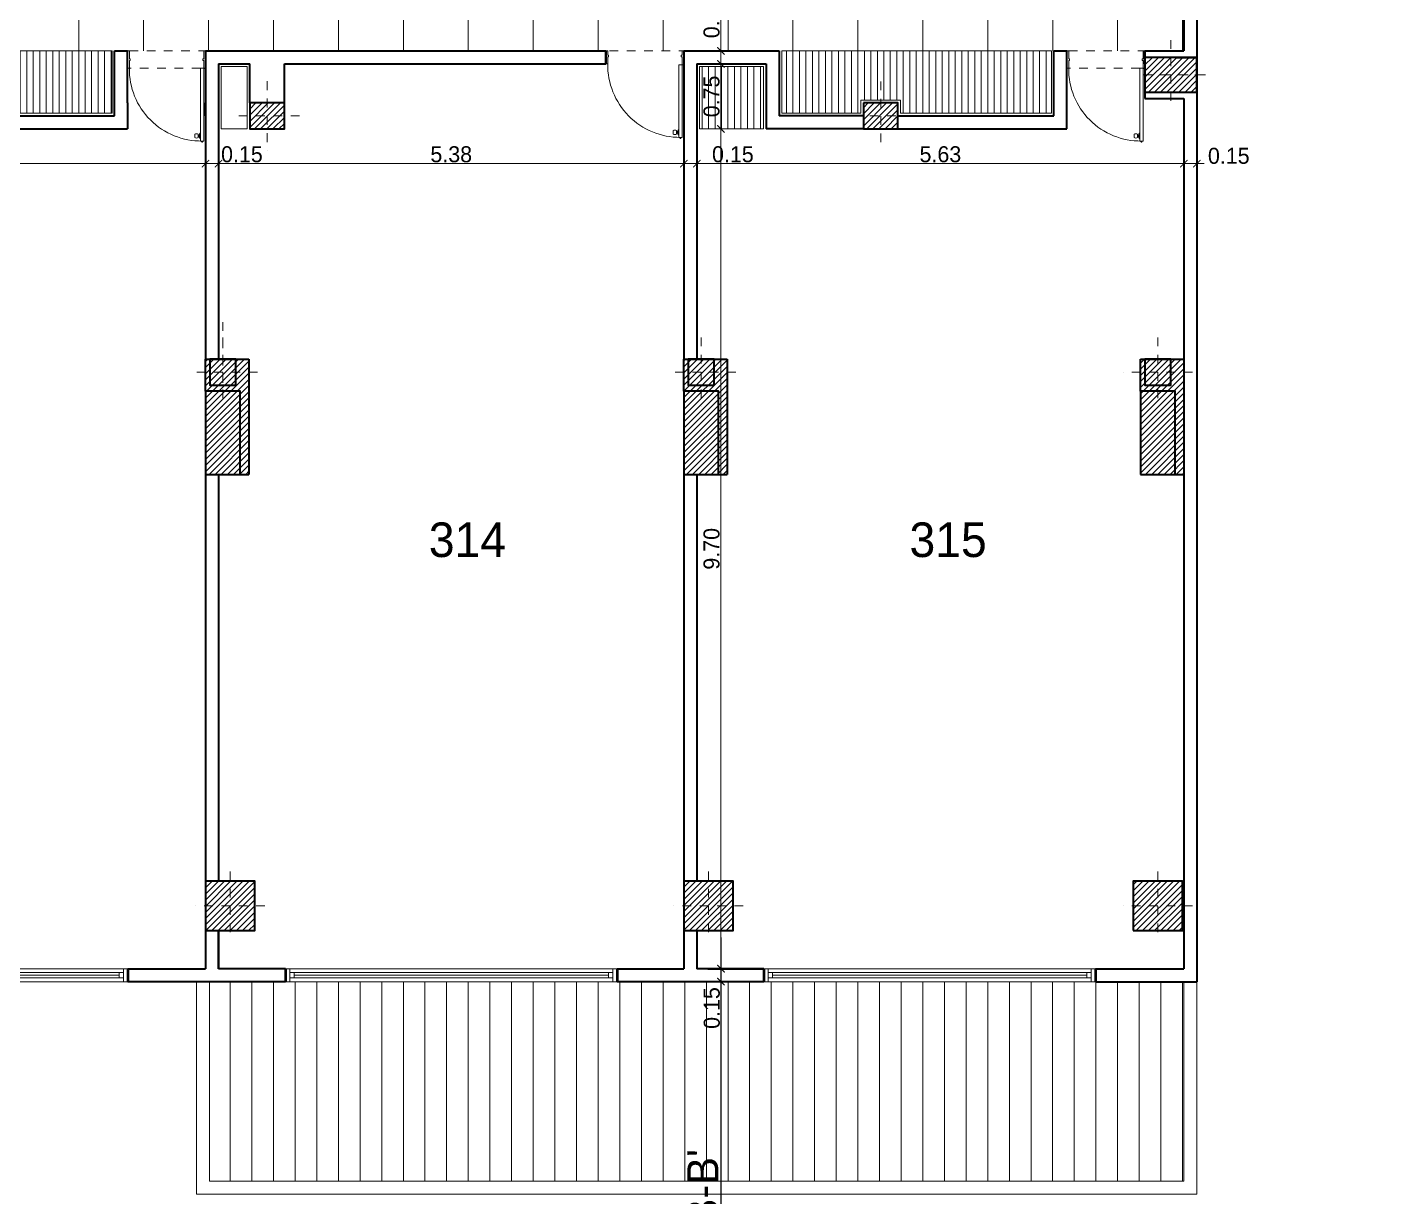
# Model space of a CAD drawing. Header units: millimetres. Extents: x 174 to 282, y -3 to 63.
# Drawn here: x 208.98 to 224.67, y 7.74 to 21.24 of the extents above; entities that cross this region are included whole.
import ezdxf
from ezdxf.enums import TextEntityAlignment as Align

# ---------------------------------------------------------------- set-up
doc = ezdxf.new("R2010")
doc.units = ezdxf.units.MM
doc.header["$LTSCALE"] = 0.005
doc.header["$MEASUREMENT"] = 0
doc.linetypes.add('ACAD_ISO02W100', pattern=[15, 12, -3])
doc.linetypes.add('ACAD_ISO10W100', pattern=[18, 12, -3, 0, -3])
for name, color, linetype, lineweight in [('Aux', 1, 'Continuous', 9), ('columna', 6, 'Continuous', 40), ('cotas', 1, 'Continuous', 15), ('Cubierta2', 2, 'Continuous', 20), ('ejes', 1, 'ACAD_ISO10W100', 9), ('Hatch', 11, 'Continuous', 9), ('muebles', 2, 'Continuous', 20), ('mur', 5, 'Continuous', 50), ('muro', 5, 'Continuous', 40), ('proy', 1, 'ACAD_ISO02W100', 9), ('pu-ven', 2, 'Continuous', 20)]:
    doc.layers.add(name, color=color, linetype=linetype, lineweight=lineweight)
doc.layers.add('text', color=1, linetype='Continuous')
doc.layers.add('WB_SIMBOLOS', color=7, linetype='Continuous')
doc.styles.get("Standard").update_dxf_attribs({"font": 'ERASMD.TTF', "height": 0.185})
doc.dimstyles.get("Standard").update_dxf_attribs({"dimtxt": 0.15, "dimasz": 0.085, "dimexe": 0.07, "dimexo": 0.4, "dimgap": 0.015, "dimtad": 1, "dimzin": 1, "dimdsep": 46, "dimtxsty": 'Standard', "dimblk": 'ARCHTICK', "dimcen": 0, "dimclrd": 256, "dimclre": 256, "dimclrt": 2, "dimadec": 0, "dimazin": 0, "dimtfac": 1, "dimtix": 1, "dimtmove": 0, "dimatfit": 0, "dimfxl": 1, "dimlwd": -1, "dimlwe": -1, "dimarcsym": 0})
pattern_1 = [(45, (676.075447, -492.116687), (-0.035355339, 0.035355339), [])]

# ---------------------------------------------------------------- blocks, each defined once
blk = doc.blocks.new('_ArchTick')
at = {"color": 0, "linetype": 'ByBlock', "const_width": 0.15}
blk.add_lwpolyline([(-0.5, -0.5), (0.5, 0.5)], dxfattribs=at)
blk = doc.blocks.new('*D77')
at = {"layer": 'cotas', "transparency": 16777216}
for p, q in [((205.541, 19.515), (205.541, 19.739)), ((205.541, 19.669), (211.041, 19.669)), ((211.041, 19.515), (211.041, 19.739))]:
    blk.add_line(p, q, dxfattribs=at)
at = {"layer": 'Defpoints', "color": 0, "transparency": 16777216}
for p in [(211.041, 19.669), (205.541, 19.115), (211.041, 19.115)]:
    blk.add_point(p, dxfattribs=at)
at = {"layer": 'cotas', "transparency": 16777216, "xscale": 0.085, "yscale": 0.085, "zscale": 0.085, "rotation": 180}
blk.add_blockref('_ArchTick', (205.541, 19.669), dxfattribs=at)
at = {"layer": 'cotas', "transparency": 16777216, "xscale": 0.085, "yscale": 0.085, "zscale": 0.085}
blk.add_blockref('_ArchTick', (211.041, 19.669), dxfattribs=at)
at = {"layer": 'cotas', "color": 2, "transparency": 16777216, "insert": (208.291, 19.776), "char_height": 0.185, "attachment_point": 5}
blk.add_mtext('5.50', dxfattribs=at)
blk = doc.blocks.new('*D78')
at = {"layer": 'cotas', "transparency": 16777216}
for p, q in [((211.041, 19.669), (210.956, 19.669)), ((211.041, 19.515), (211.041, 19.739)), ((211.041, 19.669), (211.191, 19.669)), ((211.191, 19.515), (211.191, 19.739)), ((211.191, 19.669), (211.276, 19.669))]:
    blk.add_line(p, q, dxfattribs=at)
at = {"layer": 'Defpoints', "color": 0, "transparency": 16777216}
for p in [(211.191, 19.669), (211.041, 19.115), (211.191, 19.115)]:
    blk.add_point(p, dxfattribs=at)
at = {"layer": 'cotas', "transparency": 16777216, "xscale": 0.085, "yscale": 0.085, "zscale": 0.085}
blk.add_blockref('_ArchTick', (211.041, 19.669), dxfattribs=at)
at = {"layer": 'cotas', "transparency": 16777216, "xscale": 0.085, "yscale": 0.085, "zscale": 0.085, "rotation": 180}
blk.add_blockref('_ArchTick', (211.191, 19.669), dxfattribs=at)
at = {"layer": 'cotas', "color": 2, "transparency": 16777216, "insert": (211.461, 19.776), "char_height": 0.185, "attachment_point": 5}
blk.add_mtext('0.15', dxfattribs=at)
blk = doc.blocks.new('*D79')
at = {"layer": 'cotas', "transparency": 16777216}
for p, q in [((211.191, 19.515), (211.191, 19.739)), ((211.191, 19.669), (216.566, 19.669)), ((216.566, 19.515), (216.566, 19.739))]:
    blk.add_line(p, q, dxfattribs=at)
at = {"layer": 'Defpoints', "color": 0, "transparency": 16777216}
for p in [(216.566, 19.669), (211.191, 19.115), (216.566, 19.115)]:
    blk.add_point(p, dxfattribs=at)
at = {"layer": 'cotas', "transparency": 16777216, "xscale": 0.085, "yscale": 0.085, "zscale": 0.085, "rotation": 180}
blk.add_blockref('_ArchTick', (211.191, 19.669), dxfattribs=at)
at = {"layer": 'cotas', "transparency": 16777216, "xscale": 0.085, "yscale": 0.085, "zscale": 0.085}
blk.add_blockref('_ArchTick', (216.566, 19.669), dxfattribs=at)
at = {"layer": 'cotas', "color": 2, "transparency": 16777216, "insert": (213.879, 19.776), "char_height": 0.185, "attachment_point": 5}
blk.add_mtext('5.38', dxfattribs=at)
blk = doc.blocks.new('*D80')
at = {"layer": 'cotas', "transparency": 16777216}
for p, q in [((216.566, 19.669), (216.481, 19.669)), ((216.566, 19.515), (216.566, 19.739)), ((216.566, 19.669), (216.716, 19.669)), ((216.716, 19.515), (216.716, 19.739)), ((216.716, 19.669), (216.801, 19.669))]:
    blk.add_line(p, q, dxfattribs=at)
at = {"layer": 'Defpoints', "color": 0, "transparency": 16777216}
for p in [(216.716, 19.669), (216.566, 19.115), (216.716, 19.115)]:
    blk.add_point(p, dxfattribs=at)
at = {"layer": 'cotas', "transparency": 16777216, "xscale": 0.085, "yscale": 0.085, "zscale": 0.085}
blk.add_blockref('_ArchTick', (216.566, 19.669), dxfattribs=at)
at = {"layer": 'cotas', "transparency": 16777216, "xscale": 0.085, "yscale": 0.085, "zscale": 0.085, "rotation": 180}
blk.add_blockref('_ArchTick', (216.716, 19.669), dxfattribs=at)
at = {"layer": 'cotas', "color": 2, "transparency": 16777216, "insert": (217.132, 19.776), "char_height": 0.185, "attachment_point": 5}
blk.add_mtext('0.15', dxfattribs=at)
blk = doc.blocks.new('*D81')
at = {"layer": 'cotas', "transparency": 16777216}
for p, q in [((216.716, 19.515), (216.716, 19.739)), ((216.716, 19.669), (222.341, 19.669)), ((222.341, 19.515), (222.341, 19.739))]:
    blk.add_line(p, q, dxfattribs=at)
at = {"layer": 'Defpoints', "color": 0, "transparency": 16777216}
for p in [(222.341, 19.669), (216.716, 19.115), (222.341, 19.115)]:
    blk.add_point(p, dxfattribs=at)
at = {"layer": 'cotas', "transparency": 16777216, "xscale": 0.085, "yscale": 0.085, "zscale": 0.085, "rotation": 180}
blk.add_blockref('_ArchTick', (216.716, 19.669), dxfattribs=at)
at = {"layer": 'cotas', "transparency": 16777216, "xscale": 0.085, "yscale": 0.085, "zscale": 0.085}
blk.add_blockref('_ArchTick', (222.341, 19.669), dxfattribs=at)
at = {"layer": 'cotas', "color": 2, "transparency": 16777216, "insert": (219.529, 19.776), "char_height": 0.185, "attachment_point": 5}
blk.add_mtext('5.63', dxfattribs=at)
blk = doc.blocks.new('*D82')
at = {"layer": 'cotas', "transparency": 16777216}
for p, q in [((222.341, 19.669), (222.256, 19.669)), ((222.341, 19.515), (222.341, 19.739)), ((222.341, 19.669), (222.491, 19.669)), ((222.491, 19.515), (222.491, 19.739)), ((222.491, 19.669), (222.576, 19.669))]:
    blk.add_line(p, q, dxfattribs=at)
at = {"layer": 'Defpoints', "color": 0, "transparency": 16777216}
for p in [(222.491, 19.669), (222.341, 19.115), (222.491, 19.115)]:
    blk.add_point(p, dxfattribs=at)
at = {"layer": 'cotas', "transparency": 16777216, "xscale": 0.085, "yscale": 0.085, "zscale": 0.085}
blk.add_blockref('_ArchTick', (222.341, 19.669), dxfattribs=at)
at = {"layer": 'cotas', "transparency": 16777216, "xscale": 0.085, "yscale": 0.085, "zscale": 0.085, "rotation": 180}
blk.add_blockref('_ArchTick', (222.491, 19.669), dxfattribs=at)
at = {"layer": 'cotas', "color": 2, "transparency": 16777216, "insert": (222.86, 19.758), "char_height": 0.185, "attachment_point": 5}
blk.add_mtext('0.15', dxfattribs=at)
blk = doc.blocks.new('*D109')
at = {"layer": 'cotas', "transparency": 16777216}
for p, q in [((216.831, 24.47), (216.924, 24.47)), ((216.994, 24.47), (216.994, 20.97)), ((217.02, 20.97), (216.924, 20.97))]:
    blk.add_line(p, q, dxfattribs=at)
at = {"layer": 'Defpoints', "color": 0, "transparency": 16777216}
for p in [(217.231, 24.47), (216.994, 20.97), (217.42, 20.97)]:
    blk.add_point(p, dxfattribs=at)
at = {"layer": 'cotas', "transparency": 16777216, "xscale": 0.085, "yscale": 0.085, "zscale": 0.085}
for p, rotation in [((216.994, 24.47), 90), ((216.994, 20.97), 270)]:
    blk.add_blockref('_ArchTick', p, dxfattribs=dict(at, rotation=rotation))
at = {"layer": 'cotas', "color": 2, "transparency": 16777216, "insert": (216.886, 22.72), "char_height": 0.185, "attachment_point": 5, "rotation": 90}
blk.add_mtext('3.50', dxfattribs=at)
blk = doc.blocks.new('*D110')
at = {"layer": 'cotas', "transparency": 16777216}
for p, q in [((216.994, 20.97), (216.994, 21.055)), ((217.02, 20.97), (216.924, 20.97)), ((216.994, 20.97), (216.994, 20.82)), ((217.02, 20.82), (216.924, 20.82)), ((216.994, 20.82), (216.994, 20.735))]:
    blk.add_line(p, q, dxfattribs=at)
at = {"layer": 'Defpoints', "color": 0, "transparency": 16777216}
for p in [(217.42, 20.97), (216.994, 20.82), (217.42, 20.82)]:
    blk.add_point(p, dxfattribs=at)
at = {"layer": 'cotas', "transparency": 16777216, "xscale": 0.085, "yscale": 0.085, "zscale": 0.085}
for p, rotation in [((216.994, 20.97), 270), ((216.994, 20.82), 90)]:
    blk.add_blockref('_ArchTick', p, dxfattribs=dict(at, rotation=rotation))
at = {"layer": 'cotas', "color": 2, "transparency": 16777216, "insert": (216.886, 21.358), "char_height": 0.185, "attachment_point": 5, "rotation": 90}
blk.add_mtext('0.15', dxfattribs=at)
blk = doc.blocks.new('*D111')
at = {"layer": 'cotas', "transparency": 16777216}
for p, q in [((217.02, 20.82), (216.924, 20.82)), ((216.994, 20.82), (216.994, 20.07)), ((217.116, 20.07), (216.924, 20.07))]:
    blk.add_line(p, q, dxfattribs=at)
at = {"layer": 'Defpoints', "color": 0, "transparency": 16777216}
for p in [(217.42, 20.82), (216.994, 20.07), (217.516, 20.07)]:
    blk.add_point(p, dxfattribs=at)
at = {"layer": 'cotas', "transparency": 16777216, "xscale": 0.085, "yscale": 0.085, "zscale": 0.085}
for p, rotation in [((216.994, 20.82), 90), ((216.994, 20.07), 270)]:
    blk.add_blockref('_ArchTick', p, dxfattribs=dict(at, rotation=rotation))
at = {"layer": 'cotas', "color": 2, "transparency": 16777216, "insert": (216.886, 20.445), "char_height": 0.185, "attachment_point": 5, "rotation": 90}
blk.add_mtext('0.75', dxfattribs=at)
blk = doc.blocks.new('*D112')
at = {"layer": 'cotas', "transparency": 16777216}
for p, q in [((217.116, 20.07), (216.924, 20.07)), ((216.994, 20.07), (216.994, 10.37)), ((216.99, 10.37), (216.924, 10.37))]:
    blk.add_line(p, q, dxfattribs=at)
at = {"layer": 'Defpoints', "color": 0, "transparency": 16777216}
for p in [(217.516, 20.07), (216.994, 10.37), (217.39, 10.37)]:
    blk.add_point(p, dxfattribs=at)
at = {"layer": 'cotas', "transparency": 16777216, "xscale": 0.085, "yscale": 0.085, "zscale": 0.085}
for p, rotation in [((216.994, 20.07), 90), ((216.994, 10.37), 270)]:
    blk.add_blockref('_ArchTick', p, dxfattribs=dict(at, rotation=rotation))
at = {"layer": 'cotas', "color": 2, "transparency": 16777216, "insert": (216.886, 15.22), "char_height": 0.185, "attachment_point": 5, "rotation": 90}
blk.add_mtext('9.70', dxfattribs=at)
blk = doc.blocks.new('*D113')
at = {"layer": 'cotas', "transparency": 16777216}
for p, q in [((216.99, 10.37), (216.924, 10.37)), ((216.994, 10.37), (216.994, 10.455)), ((216.994, 10.37), (216.994, 10.22)), ((216.99, 10.22), (216.924, 10.22)), ((216.994, 10.22), (216.994, 10.135))]:
    blk.add_line(p, q, dxfattribs=at)
at = {"layer": 'Defpoints', "color": 0, "transparency": 16777216}
for p in [(217.39, 10.37), (216.994, 10.22), (217.39, 10.22)]:
    blk.add_point(p, dxfattribs=at)
at = {"layer": 'cotas', "transparency": 16777216, "xscale": 0.085, "yscale": 0.085, "zscale": 0.085}
for p, rotation in [((216.994, 10.37), 270), ((216.994, 10.22), 90)]:
    blk.add_blockref('_ArchTick', p, dxfattribs=dict(at, rotation=rotation))
at = {"layer": 'cotas', "color": 2, "transparency": 16777216, "insert": (216.889, 9.916), "char_height": 0.185, "attachment_point": 5, "rotation": 90}
blk.add_mtext('0.15', dxfattribs=at)

msp = doc.modelspace()

# ---------------------------------------------------------------- hatches: boundary and pattern name
at = {"layer": 'Hatch'}
h = msp.add_hatch(dxfattribs=at)
h.set_pattern_fill('NET', color=256, scale=6, style=0)
h.set_pattern_definition([(0, (676.07545, -492.1167), (0, 0.75), []), (90, (676.07545, -492.1167), (-0.75, 5e-17), [])])
h.paths.add_polyline_path([(236.586, 41.22), (236.536, 41.22), (236.536, 41.62), (236.706, 41.62), (236.706, 43.07), (236.661, 43.07), (232.861, 43.07), (232.861, 41.53), (232.884, 41.53), (232.884, 41.21), (232.239, 41.21), (232.239, 41.245), (231.359, 41.245), (231.349, 41.245), (228.879, 41.245), (227.979, 41.245), (226.079, 41.245), (225.179, 41.245), (224.004, 41.245), (224.004, 41.21), (223.379, 41.21), (223.379, 41.53), (223.541, 41.53), (223.541, 43.07), (223.391, 43.07), (219.091, 43.07), (219.091, 41.53), (219.104, 41.53), (219.104, 41.21), (218.479, 41.21), (213.018, 41.21), (212.118, 41.21), (211.378, 41.21), (211.378, 41.53), (211.676, 41.53), (211.676, 43.07), (211.601, 43.07), (207.301, 43.07), (207.151, 43.07), (207.151, 42.82), (207.151, 42.17), (207.151, 41.545), (207.376, 41.545), (207.376, 41.195), (207.351, 41.195), (207.351, 39.35), (207.351, 39.35), (207.351, 38.47), (207.376, 38.47), (207.376, 38.12), (207.351, 38.12), (207.351, 35.775), (207.351, 35.775), (207.351, 34.895), (207.376, 34.895), (207.376, 34.525), (207.351, 34.525), (207.351, 33.645), (207.351, 33.645), (207.351, 29.195), (207.376, 29.195), (207.376, 28.845), (206.926, 28.845), (206.926, 28.845), (200.226, 28.845), (200.226, 28.818), (199.676, 28.818), (199.676, 28.86), (195.806, 28.86), (195.806, 28.82), (195.481, 28.82), (195.481, 28.8), (195.441, 28.8), (195.441, 28.79), (195.431, 28.79), (195.431, 27.95), (195.441, 27.95), (195.441, 27.94), (195.481, 27.94), (195.481, 27.92), (195.481, 26.89), (199.176, 26.89), (199.196, 26.89), (199.196, 26.8), (199.206, 26.8), (199.206, 26.79), (200.046, 26.79), (200.046, 26.8), (200.056, 26.8), (200.056, 26.89), (204.491, 26.89), (204.511, 26.89), (204.511, 26.8), (204.521, 26.8), (204.521, 26.79), (205.361, 26.79), (205.361, 26.8), (205.371, 26.8), (205.371, 26.89), (205.391, 26.89), (205.541, 26.89), (207.376, 26.89), (207.376, 26.74), (207.376, 25.9), (207.376, 25.88), (207.376, 24.795), (207.376, 24.445), (207.376, 21.87), (207.376, 20.97), (209.961, 20.97), (210.141, 20.97), (211.021, 20.97), (211.041, 20.97), (215.666, 20.97), (215.686, 20.97), (216.566, 20.97), (217.666, 20.97), (220.811, 20.97), (220.991, 20.97), (221.871, 20.97), (222.341, 20.97), (222.341, 21.395), (222.341, 23.995), (222.341, 24.42), (221.841, 24.42), (221.841, 24.67), (221.099, 24.67), (219.559, 24.67), (219.039, 24.67), (219.039, 24.47), (218.569, 24.47), (217.639, 24.47), (211.693, 24.47), (211.693, 24.27), (211.253, 24.27), (211.253, 24.62), (211.143, 24.62), (209.448, 24.62), (209.448, 24.575), (211.024, 24.575), (211.024, 24.515), (209.448, 24.515), (209.448, 24.62), (209.386, 24.62), (209.386, 24.47), (209.099, 24.47), (209.099, 29.22), (211.249, 29.22), (211.524, 29.22), (211.524, 30.12), (211.524, 33.455), (211.524, 34.355), (209.099, 34.355), (209.099, 38.37), (209.587, 38.37), (210.595, 38.37), (211.274, 38.37), (211.674, 38.37), (214.072, 38.37), (214.222, 38.37), (218.163, 38.37), (218.441, 38.37), (218.441, 38.47), (219.141, 38.47), (219.141, 38.37), (222.341, 38.37), (222.341, 38.22), (219.141, 38.22), (219.141, 38.07), (219.139, 38.07), (219.139, 36.57), (223.141, 36.57), (223.141, 38.37), (223.341, 38.37), (223.341, 38.47), (224.041, 38.47), (224.041, 38.37), (225.101, 38.37), (225.101, 38.27), (225.801, 38.27), (225.801, 38.37), (225.941, 38.37), (225.941, 38.17), (227.041, 38.17), (227.041, 38.673, -2.414214), (227.066, 38.698, -0.414214), (227.041, 38.673), (227.041, 38.17), (228.181, 38.17), (228.241, 38.17), (228.241, 38.12), (230.441, 38.12), (230.441, 38.37), (230.641, 38.37), (230.641, 38.27), (231.341, 38.27), (231.341, 38.37), (232.486, 38.37), (232.486, 38.47), (233.186, 38.47), (233.186, 38.07), (233.136, 38.07), (233.136, 36.52), (236.611, 36.52), (236.611, 36.77), (236.949, 36.77), (237.629, 36.77), (238.086, 36.77), (238.766, 36.77), (238.911, 36.77), (238.911, 38.07), (237.086, 38.07), (237.086, 38.02), (236.536, 38.02), (236.536, 38.42), (236.586, 38.42), (236.586, 39.41), (236.586, 40.14)])
h = msp.add_hatch(dxfattribs=at)
h.set_pattern_fill('ANSI31', color=256, scale=0.4, style=0)
h.set_pattern_definition(pattern_1)
h.paths.add_polyline_path([(190.331, 29.172), (189.931, 29.172), (189.931, 28.872), (190.331, 28.872)])
h.paths.add_polyline_path([(190.331, 24.772), (189.931, 24.772), (189.931, 24.472), (190.331, 24.472)])
h.paths.add_polyline_path([(190.331, 20.37), (189.931, 20.37), (189.931, 20.072), (190.331, 20.072)])
h.paths.add_polyline_path([(195.731, 20.37), (195.331, 20.37), (195.331, 20.07), (195.731, 20.07)])
h.paths.add_polyline_path([(195.731, 24.77), (195.331, 24.77), (195.331, 24.47), (195.731, 24.47)])
h.paths.add_polyline_path([(195.731, 29.17), (195.331, 29.17), (195.331, 28.87), (195.731, 28.87)])
h.paths.add_polyline_path([(200.176, 24.77), (199.726, 24.77), (199.726, 24.47), (200.176, 24.47)])
h.paths.add_polyline_path([(200.176, 20.37), (199.726, 20.37), (199.726, 20.07), (200.176, 20.07)])
h.paths.add_polyline_path([(200.161, 17.41), (199.701, 17.41), (199.701, 16.84), (200.161, 16.84)])
h.paths.add_polyline_path([(207.351, 20.37), (206.951, 20.37), (206.951, 20.07), (207.351, 20.07)])
h.paths.add_polyline_path([(207.351, 24.77), (206.951, 24.77), (206.951, 24.47), (207.351, 24.47)])
h.paths.add_polyline_path([(207.351, 29.17), (206.951, 29.17), (206.951, 28.87), (207.351, 28.87)])
h.paths.add_polyline_path([(211.674, 29.195), (211.274, 29.195), (211.274, 28.895), (211.674, 28.895)])
h.paths.add_polyline_path([(211.693, 24.97), (211.253, 24.97), (211.253, 24.27), (211.693, 24.27)])
h.paths.add_polyline_path([(219.139, 29.195), (218.439, 29.195), (218.439, 28.845), (219.139, 28.845)])
h.paths.add_polyline_path([(219.039, 25.16), (218.569, 25.16), (218.569, 24.47), (219.039, 24.47)])
h.paths.add_polyline_path([(219.039, 20.37), (218.639, 20.37), (218.639, 20.07), (219.039, 20.07)])
h.paths.add_polyline_path([(222.491, 24.82), (222.241, 24.82), (221.841, 24.82), (221.841, 24.42), (222.241, 24.42), (222.491, 24.42)])
h.paths.add_polyline_path([(222.491, 20.895), (222.241, 20.895), (221.891, 20.895), (221.891, 20.495), (222.241, 20.495), (222.491, 20.495)])
h.paths.add_polyline_path([(211.951, 20.37), (211.551, 20.37), (211.551, 20.07), (211.951, 20.07)])
h = msp.add_hatch(dxfattribs=at)
h.set_pattern_fill('LINE', color=256, scale=0.6, angle=90, style=0)
h.set_pattern_definition([(90, (676.07545, -492.11669), (-0.075, 5e-18), [])])
h.paths.add_polyline_path([(206.921, 20.04), (206.921, 20.4), (207.196, 20.4), (207.196, 20.79), (205.571, 20.79), (205.571, 20.04)])
h.paths.add_polyline_path([(209.961, 20.25), (209.961, 20.97), (207.406, 20.97), (207.406, 20.25)])
h.paths.add_polyline_path([(219.069, 20.4), (219.069, 20.25), (220.811, 20.25), (220.811, 20.97), (217.696, 20.97), (217.696, 20.25), (218.609, 20.25), (218.609, 20.4)])
h.paths.add_polyline_path([(217.486, 20.07), (217.486, 20.79), (216.746, 20.79), (216.746, 20.07)])
h.paths.add_polyline_path([(216.741, 20.152), (216.741, 20.738), (217.025, 20.738), (217.025, 20.152)], flags=9)
h = msp.add_hatch(dxfattribs=at)
h.set_pattern_fill('ANSI31', color=256, scale=0.4, style=0)
h.set_pattern_definition(pattern_1)
h.paths.add_polyline_path([(205.616, 17.41), (205.316, 17.41), (205.316, 17.11), (205.616, 17.11)], flags=16)
h.paths.add_polyline_path([(205.766, 17.41), (205.616, 17.41), (205.616, 17.11), (205.316, 17.11), (205.316, 17.41), (205.266, 17.41), (205.266, 17.042), (205.666, 17.042), (205.666, 16.08), (205.766, 16.08)])
h.paths.add_polyline_path([(205.666, 17.042), (205.266, 17.042), (205.266, 16.08), (205.666, 16.08)])
h.paths.add_polyline_path([(205.836, 11.38), (205.266, 11.38), (205.266, 10.81), (205.836, 10.81)])
h.paths.add_polyline_path([(211.611, 11.38), (211.041, 11.38), (211.041, 10.81), (211.611, 10.81)])
h.paths.add_polyline_path([(211.441, 17.042), (211.041, 17.042), (211.041, 16.08), (211.441, 16.08)])
h.paths.add_polyline_path([(211.541, 17.41), (211.391, 17.41), (211.391, 17.11), (211.091, 17.11), (211.091, 17.41), (211.041, 17.41), (211.041, 17.042), (211.441, 17.042), (211.441, 16.08), (211.541, 16.08)])
h.paths.add_polyline_path([(211.391, 17.41), (211.091, 17.41), (211.091, 17.11), (211.391, 17.11)])
h = msp.add_hatch(dxfattribs=at)
h.set_pattern_fill('ANSI31', color=256, scale=0.4, style=0)
h.set_pattern_definition(pattern_1)
h.paths.add_polyline_path([(216.966, 17.042), (216.566, 17.042), (216.566, 16.08), (216.966, 16.08)])
h.paths.add_polyline_path([(216.916, 17.41), (216.616, 17.41), (216.616, 17.11), (216.916, 17.11)], flags=16)
h.paths.add_polyline_path([(217.066, 17.41), (216.916, 17.41), (216.916, 17.11), (216.616, 17.11), (216.616, 17.41), (216.566, 17.41), (216.566, 17.042), (216.966, 17.042), (216.966, 16.08), (217.066, 16.08)])
h.paths.add_polyline_path([(217.136, 11.38), (216.566, 11.38), (216.566, 10.81), (217.136, 10.81)])
h.paths.add_polyline_path([(222.326, 11.38), (221.756, 11.38), (221.756, 10.81), (222.326, 10.81)])
h.paths.add_polyline_path([(222.191, 17.41), (221.891, 17.41), (221.891, 17.11), (222.191, 17.11)], flags=16)
h.paths.add_polyline_path([(222.341, 17.41), (222.191, 17.41), (222.191, 17.11), (221.891, 17.11), (221.891, 17.41), (221.841, 17.41), (221.841, 17.042), (222.241, 17.042), (222.241, 16.08), (222.341, 16.08)])
h.paths.add_polyline_path([(222.241, 17.042), (221.841, 17.042), (221.841, 16.08), (222.241, 16.08)])
h = msp.add_hatch(dxfattribs=at)
h.set_pattern_fill('LINE', color=256, scale=2, angle=90, style=0)
h.set_pattern_definition([(90, (676.07545, -492.11669), (-0.25, 2e-17), [])])
h.paths.add_polyline_path([(216.996, 7.916), (216.996, 10.22), (215.794, 10.22), (211.964, 10.22), (211.088, 10.22), (211.088, 7.916)])
h.paths.add_polyline_path([(222.341, 7.916), (222.341, 10.22), (221.319, 10.22), (217.489, 10.22), (216.996, 10.22), (216.996, 7.916)])
h.paths.add_polyline_path([(217.027, 9.605), (217.027, 10.226), (216.75, 10.226), (216.75, 9.605)], flags=9)
h.paths.add_polyline_path([(217.072, 5.467), (217.072, 8.939), (216.429, 8.939), (216.429, 5.467)], flags=9)

# ---------------------------------------------------------------- linework, layer by layer
at = {"layer": 'Aux'}
for p, q in [((216.521, 19.969), (216.521, 19.967)), ((216.531, 19.969), (216.531, 19.959)), ((210.996, 19.927), (210.996, 19.925)), ((211.006, 19.927), (211.006, 19.917)), ((221.846, 19.927), (221.846, 19.925)), ((221.856, 19.927), (221.856, 19.917)), ((210.094, 10.325), (206.364, 10.325)), ((210.094, 10.265), (206.364, 10.265)), ((215.744, 10.325), (212.014, 10.325)), ((215.744, 10.265), (212.014, 10.265)), ((221.269, 10.325), (217.539, 10.325)), ((221.269, 10.265), (217.539, 10.265))]:
    msp.add_line(p, q, dxfattribs=at)
for points in [[(210.956, 19.969), (210.956, 20.009, 0.25), (210.916, 20.009), (210.916, 19.969, 0.25), (210.956, 19.969, 1)], [(216.481, 20.01), (216.481, 20.05, 0.25), (216.441, 20.05), (216.441, 20.01, 0.25), (216.481, 20.01, 1)], [(216.531, 19.969), (216.531, 19.959, -0.457422), (216.521, 19.967), (216.521, 19.969)], [(221.806, 19.969), (221.806, 20.009, 0.25), (221.766, 20.009), (221.766, 19.969, 0.25), (221.806, 19.969, 1)], [(211.006, 19.927), (211.006, 19.917, -0.457422), (210.996, 19.925), (210.996, 19.927)], [(221.856, 19.927), (221.856, 19.917, -0.457422), (221.846, 19.925), (221.846, 19.927)]]:
    msp.add_lwpolyline(points, format="xyb", dxfattribs=at)
for points in [[(210.966, 19.979), (210.956, 19.979), (210.956, 19.999), (210.966, 19.999)], [(210.976, 19.959), (210.966, 19.979), (210.966, 19.999), (210.976, 20.019)], [(210.981, 19.959), (210.976, 19.959), (210.976, 20.019), (210.981, 20.019)], [(216.491, 20.02), (216.481, 20.02), (216.481, 20.04), (216.491, 20.04)], [(216.501, 20), (216.491, 20.02), (216.491, 20.04), (216.501, 20.06)], [(216.506, 20), (216.501, 20), (216.501, 20.06), (216.506, 20.06)], [(216.541, 19.971), (216.541, 19.969), (216.511, 19.969), (216.511, 19.971)], [(221.816, 19.979), (221.806, 19.979), (221.806, 19.999), (221.816, 19.999)], [(221.826, 19.959), (221.816, 19.979), (221.816, 19.999), (221.826, 20.019)], [(221.831, 19.959), (221.826, 19.959), (221.826, 20.019), (221.831, 20.019)], [(211.016, 19.93), (211.016, 19.927), (210.986, 19.927), (210.986, 19.93)], [(221.866, 19.93), (221.866, 19.927), (221.836, 19.927), (221.836, 19.93)]]:
    msp.add_lwpolyline(points, dxfattribs=at)
for centre in [(211.024, 20.767), (216.549, 20.809), (221.874, 20.767)]:
    msp.add_circle(centre, 0.0025, dxfattribs=at)
for centre, radius, start, end in [((210.991, 20.76), 0.83, 179.2361, 270.7639), ((216.523, 20.809), 0.837, 179.153, 270.2561), ((221.841, 20.76), 0.83, 179.2361, 270.7639), ((216.53, 19.967), 0.00846, 182.1794, 280.501), ((211.005, 19.926), 0.00846, 182.1794, 280.501), ((221.855, 19.926), 0.00846, 182.1794, 280.501)]:
    msp.add_arc(centre, radius, start, end, dxfattribs=at)
at = {"layer": 'columna'}
for p, q in [((222.241, 20.895), (222.491, 20.895)), ((222.491, 20.495), (222.491, 20.895)), ((222.491, 20.895), (222.491, 20.495)), ((222.241, 20.495), (222.491, 20.495)), ((211.551, 20.37), (211.551, 20.07)), ((211.951, 20.37), (211.551, 20.37)), ((211.951, 20.07), (211.951, 20.37)), ((218.639, 20.37), (218.639, 20.07)), ((219.039, 20.37), (218.639, 20.37)), ((219.039, 20.07), (219.039, 20.37)), ((211.551, 20.07), (211.951, 20.07)), ((218.639, 20.07), (219.039, 20.07)), ((211.041, 17.042), (211.041, 17.41)), ((211.041, 17.41), (211.541, 17.41)), ((211.041, 17.042), (211.041, 17.41)), ((211.041, 17.41), (211.541, 17.41)), ((211.541, 17.41), (211.541, 16.08)), ((211.541, 17.41), (211.541, 16.08)), ((216.566, 17.042), (216.566, 17.41)), ((216.566, 17.41), (217.066, 17.41)), ((216.566, 17.042), (216.566, 17.41)), ((216.566, 17.41), (217.066, 17.41)), ((217.066, 17.41), (217.066, 16.08)), ((217.066, 17.41), (217.066, 16.08)), ((221.841, 17.042), (221.841, 17.41)), ((221.841, 17.41), (222.341, 17.41)), ((221.841, 17.042), (221.841, 17.41)), ((221.841, 17.41), (222.341, 17.41)), ((222.341, 17.41), (222.341, 16.08)), ((222.341, 17.41), (222.341, 16.08)), ((211.441, 16.08), (211.541, 16.08)), ((211.441, 16.08), (211.541, 16.08)), ((216.966, 16.08), (217.066, 16.08)), ((216.966, 16.08), (217.066, 16.08)), ((221.891, 16.08), (222.341, 16.08)), ((221.891, 16.08), (222.341, 16.08))]:
    msp.add_line(p, q, dxfattribs=at)
for points in [[(222.491, 20.895), (221.891, 20.895), (221.891, 20.495), (222.491, 20.495)], [(222.241, 20.895), (221.891, 20.895), (221.891, 20.495), (222.241, 20.495)]]:
    msp.add_lwpolyline(points, dxfattribs=at)
for points in [[(211.551, 20.37), (211.551, 20.07), (211.951, 20.07), (211.951, 20.37)], [(211.551, 20.37), (211.551, 20.07), (211.951, 20.07), (211.951, 20.37)], [(211.551, 20.37), (211.551, 20.07), (211.951, 20.07), (211.951, 20.37)], [(211.551, 20.37), (211.551, 20.07), (211.951, 20.07), (211.951, 20.37)], [(218.639, 20.37), (218.639, 20.07), (219.039, 20.07), (219.039, 20.37)], [(218.639, 20.37), (218.639, 20.07), (219.039, 20.07), (219.039, 20.37)], [(218.639, 20.37), (218.639, 20.07), (219.039, 20.07), (219.039, 20.37)], [(211.091, 17.41), (211.091, 17.11), (211.391, 17.11), (211.391, 17.41)], [(211.091, 17.41), (211.091, 17.11), (211.391, 17.11), (211.391, 17.41)], [(211.091, 17.41), (211.091, 17.11), (211.391, 17.11), (211.391, 17.41)], [(211.091, 17.41), (211.091, 17.11), (211.391, 17.11), (211.391, 17.41)], [(211.091, 17.41), (211.091, 17.11), (211.391, 17.11), (211.391, 17.41)], [(211.091, 17.41), (211.091, 17.11), (211.391, 17.11), (211.391, 17.41)], [(216.616, 17.41), (216.616, 17.11), (216.916, 17.11), (216.916, 17.41)], [(216.616, 17.41), (216.616, 17.11), (216.916, 17.11), (216.916, 17.41)], [(216.616, 17.41), (216.616, 17.11), (216.916, 17.11), (216.916, 17.41)], [(216.616, 17.41), (216.616, 17.11), (216.916, 17.11), (216.916, 17.41)], [(216.616, 17.41), (216.616, 17.11), (216.916, 17.11), (216.916, 17.41)], [(216.616, 17.41), (216.616, 17.11), (216.916, 17.11), (216.916, 17.41)], [(221.891, 17.41), (221.891, 17.11), (222.191, 17.11), (222.191, 17.41)], [(221.891, 17.41), (221.891, 17.11), (222.191, 17.11), (222.191, 17.41)], [(221.891, 17.41), (221.891, 17.11), (222.191, 17.11), (222.191, 17.41)], [(221.891, 17.41), (221.891, 17.11), (222.191, 17.11), (222.191, 17.41)], [(221.891, 17.41), (221.891, 17.11), (222.191, 17.11), (222.191, 17.41)], [(221.891, 17.41), (221.891, 17.11), (222.191, 17.11), (222.191, 17.41)], [(211.041, 16.08), (211.441, 16.08), (211.441, 17.042), (211.041, 17.042)], [(211.041, 16.08), (211.441, 16.08), (211.441, 17.042), (211.041, 17.042)], [(216.566, 16.08), (216.966, 16.08), (216.966, 17.042), (216.566, 17.042)], [(216.566, 16.08), (216.966, 16.08), (216.966, 17.042), (216.566, 17.042)], [(221.841, 16.08), (222.241, 16.08), (222.241, 17.042), (221.841, 17.042)], [(221.841, 16.08), (222.241, 16.08), (222.241, 17.042), (221.841, 17.042)], [(211.041, 10.81), (211.611, 10.81), (211.611, 11.38), (211.041, 11.38)], [(216.566, 10.81), (217.136, 10.81), (217.136, 11.38), (216.566, 11.38)], [(221.756, 10.81), (222.326, 10.81), (222.326, 11.38), (221.756, 11.38)], [(221.756, 10.81), (222.326, 10.81), (222.326, 11.38), (221.756, 11.38)]]:
    msp.add_lwpolyline(points, close=True, dxfattribs=at)
at = {"layer": 'Cubierta2'}
for p, q in [((210.938, 10.211), (210.938, 7.766)), ((211.088, 10.211), (211.088, 7.916)), ((222.341, 7.916), (222.341, 10.22)), ((222.491, 7.766), (222.491, 10.22)), ((211.088, 7.916), (222.341, 7.916)), ((210.938, 7.766), (222.491, 7.766))]:
    msp.add_line(p, q, dxfattribs=at)
at = {"layer": 'ejes'}
for p, q in [((222.191, 21.095), (222.191, 20.295)), ((211.751, 20.62), (211.751, 19.82)), ((211.751, 20.62), (211.751, 19.82)), ((211.751, 20.62), (211.751, 19.82)), ((211.751, 20.616), (211.751, 19.82)), ((211.751, 20.616), (211.751, 19.82)), ((211.751, 20.616), (211.751, 19.82)), ((218.839, 20.616), (218.839, 19.82)), ((218.839, 20.616), (218.839, 19.82)), ((218.839, 20.616), (218.839, 19.82)), ((218.839, 20.616), (218.839, 19.82)), ((222.566, 20.695), (221.816, 20.695)), ((222.591, 20.695), (221.841, 20.695)), ((212.126, 20.22), (211.376, 20.22)), ((212.126, 20.22), (211.376, 20.22)), ((212.126, 20.22), (211.376, 20.22)), ((212.126, 20.22), (211.376, 20.22)), ((219.214, 20.22), (218.464, 20.22)), ((219.214, 20.22), (218.464, 20.22)), ((219.214, 20.22), (218.464, 20.22)), ((219.214, 20.22), (218.464, 20.22)), ((211.241, 17.837), (211.241, 17.041)), ((211.241, 17.66), (211.241, 16.86)), ((211.241, 17.66), (211.241, 16.86)), ((211.241, 17.66), (211.241, 16.86)), ((211.241, 17.66), (211.241, 16.86)), ((211.241, 17.66), (211.241, 16.86)), ((211.241, 17.66), (211.241, 16.86)), ((216.766, 17.66), (216.766, 16.86)), ((216.766, 17.66), (216.766, 16.86)), ((216.766, 17.66), (216.766, 16.86)), ((216.766, 17.66), (216.766, 16.86)), ((216.766, 17.66), (216.766, 16.86)), ((216.766, 17.66), (216.766, 16.86)), ((222.041, 17.66), (222.041, 16.86)), ((222.041, 17.66), (222.041, 16.86)), ((222.041, 17.66), (222.041, 16.86)), ((222.041, 17.66), (222.041, 16.86)), ((222.041, 17.66), (222.041, 16.86)), ((222.041, 17.66), (222.041, 16.86)), ((211.641, 17.26), (210.841, 17.26)), ((211.641, 17.26), (210.841, 17.26)), ((211.641, 17.26), (210.841, 17.26)), ((211.641, 17.26), (210.841, 17.26)), ((211.641, 17.26), (210.841, 17.26)), ((211.641, 17.26), (210.841, 17.26)), ((217.166, 17.26), (216.366, 17.26)), ((217.166, 17.26), (216.366, 17.26)), ((217.166, 17.26), (216.366, 17.26)), ((217.166, 17.26), (216.366, 17.26)), ((217.166, 17.26), (216.366, 17.26)), ((217.166, 17.26), (216.366, 17.26)), ((222.441, 17.26), (221.641, 17.26)), ((222.441, 17.26), (221.641, 17.26)), ((222.441, 17.26), (221.641, 17.26)), ((222.441, 17.26), (221.641, 17.26)), ((222.441, 17.26), (221.641, 17.26)), ((222.441, 17.26), (221.641, 17.26)), ((211.326, 11.493), (211.326, 10.697)), ((211.326, 11.493), (211.326, 10.697)), ((216.851, 11.493), (216.851, 10.697)), ((216.851, 11.493), (216.851, 10.697)), ((222.041, 11.493), (222.041, 10.697)), ((222.041, 11.493), (222.041, 10.697)), ((211.726, 11.095), (210.926, 11.095)), ((211.726, 11.095), (210.926, 11.095)), ((217.251, 11.095), (216.451, 11.095)), ((217.251, 11.095), (216.451, 11.095)), ((222.441, 11.095), (221.641, 11.095)), ((222.441, 11.095), (221.641, 11.095))]:
    msp.add_line(p, q, dxfattribs=at)
at = {"layer": 'muebles'}
for p, q in [((222.491, 31.57), (222.491, 14.02)), ((217.696, 20.97), (217.696, 20.25)), ((217.696, 20.97), (220.811, 20.97))]:
    msp.add_line(p, q, dxfattribs=at)
for points in [[(207.406, 20.25), (209.961, 20.25), (209.961, 20.97), (207.406, 20.97)], [(211.221, 20.79), (211.521, 20.79), (211.521, 20.07), (211.221, 20.07)], [(216.746, 20.79), (217.486, 20.79), (217.486, 20.07), (216.746, 20.07)]]:
    msp.add_lwpolyline(points, close=True, dxfattribs=at)
for points in [[(220.811, 20.97), (220.811, 20.25), (219.069, 20.25), (219.069, 20.4), (218.609, 20.4), (218.609, 20.25)], [(218.609, 20.4), (218.609, 20.25), (217.696, 20.25)]]:
    msp.add_lwpolyline(points, dxfattribs=at)
at = {"layer": 'mur'}
for p, q in [((210.144, 10.37), (210.144, 10.22)), ((211.964, 10.37), (211.964, 10.22)), ((215.794, 10.37), (215.794, 10.22)), ((217.489, 10.37), (217.489, 10.22)), ((221.319, 10.37), (221.319, 10.22))]:
    msp.add_line(p, q, dxfattribs=at)
at = {"layer": 'muro', "linetype": 'ByBlock'}
for p, q in [((222.341, 21.395), (222.341, 20.97)), ((222.491, 21.395), (222.491, 20.97)), ((209.991, 20.97), (210.141, 20.97)), ((211.041, 20.97), (215.666, 20.97)), ((221.891, 20.97), (222.341, 20.97)), ((221.891, 20.97), (222.341, 20.97)), ((222.491, 20.97), (222.491, 10.22)), ((211.191, 20.82), (211.551, 20.82)), ((211.951, 20.82), (215.666, 20.82)), ((221.891, 20.42), (222.341, 20.42)), ((222.341, 20.42), (222.341, 17.41)), ((211.041, 20.22), (211.041, 20.37)), ((219.025, 20.22), (219.039, 20.22)), ((222.341, 19.72), (222.341, 17.41)), ((222.341, 16.08), (222.341, 10.37)), ((222.326, 11.38), (222.341, 11.38)), ((222.326, 10.81), (222.341, 10.81)), ((221.319, 10.37), (222.341, 10.37)), ((221.319, 10.22), (222.491, 10.22))]:
    msp.add_line(p, q, dxfattribs=at)
at = {"layer": 'muro'}
for p, q in [((209.991, 20.22), (209.991, 20.97)), ((210.141, 20.37), (210.141, 20.97)), ((211.041, 20.97), (211.041, 17.41)), ((215.666, 20.97), (215.666, 20.82)), ((215.666, 20.82), (215.666, 20.97)), ((216.566, 20.97), (216.566, 17.41)), ((216.566, 20.97), (217.666, 20.97)), ((217.666, 20.97), (217.666, 20.22)), ((220.841, 20.97), (220.991, 20.97)), ((220.841, 20.22), (220.841, 20.97)), ((220.991, 20.07), (220.991, 20.97)), ((221.891, 20.82), (221.891, 20.97)), ((221.891, 20.97), (221.891, 20.42)), ((211.191, 20.82), (211.191, 17.41)), ((211.551, 20.37), (211.551, 20.82)), ((211.951, 20.37), (211.951, 20.82)), ((216.716, 20.82), (216.716, 17.41)), ((216.716, 20.82), (217.516, 20.82)), ((217.516, 20.82), (217.516, 20.07)), ((210.141, 20.37), (210.141, 20.07)), ((207.376, 20.22), (209.991, 20.22)), ((218.639, 20.22), (217.666, 20.22)), ((219.039, 20.22), (220.841, 20.22)), ((207.351, 20.07), (210.141, 20.07)), ((218.639, 20.07), (217.516, 20.07)), ((219.039, 20.07), (220.991, 20.07)), ((211.191, 19.72), (211.191, 17.87)), ((216.716, 19.72), (216.716, 17.87)), ((211.041, 16.08), (211.041, 11.38)), ((211.191, 16.08), (211.191, 11.38)), ((216.566, 16.08), (216.566, 11.38)), ((216.716, 16.08), (216.716, 11.38)), ((211.041, 10.81), (211.041, 10.37)), ((211.191, 10.81), (211.191, 10.37)), ((211.191, 10.37), (211.191, 10.81)), ((216.566, 10.81), (216.566, 10.37)), ((216.716, 10.81), (216.716, 10.37)), ((222.241, 10.81), (222.341, 10.81)), ((210.144, 10.37), (211.041, 10.37)), ((210.225, 10.37), (211.041, 10.37)), ((211.964, 10.37), (211.191, 10.37)), ((211.964, 10.37), (211.191, 10.37)), ((215.794, 10.37), (216.566, 10.37)), ((217.489, 10.37), (216.716, 10.37)), ((216.841, 10.37), (217.489, 10.37)), ((211.964, 10.22), (210.144, 10.22)), ((211.964, 10.22), (210.225, 10.22)), ((217.489, 10.22), (215.794, 10.22)), ((217.489, 10.22), (215.794, 10.22))]:
    msp.add_line(p, q, dxfattribs=at)
at = {"layer": 'proy'}
for p, q in [((210.161, 20.97), (211.021, 20.97)), ((215.706, 20.97), (216.566, 20.97)), ((221.011, 20.97), (221.871, 20.97)), ((210.981, 20.77), (210.161, 20.77)), ((221.831, 20.77), (221.011, 20.77))]:
    msp.add_line(p, q, dxfattribs=at)
at = {"layer": 'pu-ven'}
for p, q in [((210.144, 10.37), (206.314, 10.37)), ((210.094, 10.37), (210.094, 10.22)), ((215.794, 10.37), (211.964, 10.37)), ((212.014, 10.37), (212.014, 10.22)), ((215.744, 10.37), (215.744, 10.22)), ((221.319, 10.37), (217.489, 10.37)), ((217.539, 10.37), (217.539, 10.22)), ((221.269, 10.37), (221.269, 10.22)), ((210.144, 10.22), (206.314, 10.22)), ((210.044, 10.295), (206.414, 10.295)), ((210.044, 10.325), (210.044, 10.265)), ((215.794, 10.22), (211.964, 10.22)), ((212.064, 10.325), (212.064, 10.265)), ((215.694, 10.295), (212.064, 10.295)), ((215.694, 10.325), (215.694, 10.265)), ((221.319, 10.22), (217.489, 10.22)), ((217.589, 10.325), (217.589, 10.265)), ((221.219, 10.295), (217.589, 10.295)), ((221.219, 10.325), (221.219, 10.265))]:
    msp.add_line(p, q, dxfattribs=at)
for points in [[(210.141, 20.77), (210.141, 20.97), (210.161, 20.97), (210.161, 20.88), (210.171, 20.88), (210.171, 20.86), (210.161, 20.86), (210.161, 20.77)], [(211.041, 20.77), (211.041, 20.97), (211.021, 20.97), (211.021, 20.88), (211.011, 20.88), (211.011, 20.86), (211.021, 20.86), (211.021, 20.77)], [(215.666, 20.82), (215.666, 20.97), (215.686, 20.97), (215.686, 20.921), (215.696, 20.921), (215.696, 20.901), (215.686, 20.901), (215.686, 20.82)], [(216.566, 20.811), (216.566, 20.97), (216.546, 20.97), (216.546, 20.921), (216.536, 20.921), (216.536, 20.901), (216.546, 20.901), (216.546, 20.811)], [(220.991, 20.77), (220.991, 20.97), (221.011, 20.97), (221.011, 20.88), (221.021, 20.88), (221.021, 20.86), (221.011, 20.86), (221.011, 20.77)], [(221.891, 20.77), (221.891, 20.97), (221.871, 20.97), (221.871, 20.88), (221.861, 20.88), (221.861, 20.86), (221.871, 20.86), (221.871, 20.77)], [(211.021, 20.77), (211.021, 19.93), (210.981, 19.93), (210.981, 20.77)], [(216.546, 20.811), (216.546, 19.971), (216.506, 19.971), (216.506, 20.811)], [(221.871, 20.77), (221.871, 19.93), (221.831, 19.93), (221.831, 20.77)]]:
    msp.add_lwpolyline(points, close=True, dxfattribs=at)
at = {"layer": 'WB_SIMBOLOS'}
msp.add_line((216.996, 4.732), (216.996, 10.732), dxfattribs=at)

# ---------------------------------------------------------------- texts
at = {"layer": 'text'}
for s, p in [('314', (214.066, 15.125)), ('315', (219.618, 15.125))]:
    msp.add_text(s, height=0.4, dxfattribs=at).set_placement(p, align=Align.CENTER)
at = {"layer": 'WB_SIMBOLOS'}
msp.add_text("CORTE B-B'", height=0.36, rotation=90, dxfattribs=at).set_placement((216.965, 5.574))

# ---------------------------------------------------------------- dimensions: what is measured, and where the dimension line sits
at = {"layer": 'cotas'}
for base, p1, p2, picture, middle in [((216.994, 20.97), (217.231, 24.47), (217.42, 20.97), '*D109', (216.886, 22.72)), ((216.994, 20.07), (217.42, 20.82), (217.516, 20.07), '*D111', (216.886, 20.445)), ((216.994, 10.37), (217.516, 20.07), (217.39, 10.37), '*D112', (216.886, 15.22))]:
    dim = msp.add_linear_dim(base=base, p1=p1, p2=p2, angle=90, dimstyle='Standard', override={"dimtmove": 1}, dxfattribs=at)
    dim.commit()
    dim.dimension.update_dxf_attribs({"geometry": picture, "text_midpoint": middle})
for base, p1, p2, picture, middle in [((216.994, 20.82), (217.42, 20.97), (217.42, 20.82), '*D110', (216.994, 21.358)), ((216.994, 10.22), (217.39, 10.37), (217.39, 10.22), '*D113', (216.996, 9.916))]:
    dim = msp.add_linear_dim(base=base, p1=p1, p2=p2, angle=90, dimstyle='Standard', override={"dimtmove": 1}, dxfattribs=at)
    dim.commit()
    dim.dimension.update_dxf_attribs({"geometry": picture, "text_midpoint": middle, "dimtype": 160})
for base, p1, p2, picture, middle in [((211.041, 19.669), (205.541, 19.115), (211.041, 19.115), '*D77', (208.291, 19.776)), ((216.566115912, 19.668605923), (211.191115912, 19.11495405), (216.566115912, 19.11495405), '*D79', (213.878615912, 19.776105923)), ((222.341115912, 19.668605923), (216.716115912, 19.11495405), (222.341115912, 19.11495405), '*D81', (219.528615912, 19.776105923))]:
    dim = msp.add_linear_dim(base=base, p1=p1, p2=p2, dimstyle='Standard', override={"dimtmove": 1}, dxfattribs=at)
    dim.commit()
    dim.dimension.update_dxf_attribs({"geometry": picture, "text_midpoint": middle})
for base, p1, p2, picture, middle in [((211.191, 19.669), (211.041, 19.115), (211.191, 19.115), '*D78', (211.461, 19.669)), ((216.716, 19.669), (216.566, 19.115), (216.716, 19.115), '*D80', (217.132, 19.669)), ((222.491, 19.669), (222.341, 19.115), (222.491, 19.115), '*D82', (222.86, 19.651))]:
    dim = msp.add_linear_dim(base=base, p1=p1, p2=p2, dimstyle='Standard', override={"dimtmove": 1}, dxfattribs=at)
    dim.commit()
    dim.dimension.update_dxf_attribs({"geometry": picture, "text_midpoint": middle, "dimtype": 160})

doc.saveas('drawing.dxf')
